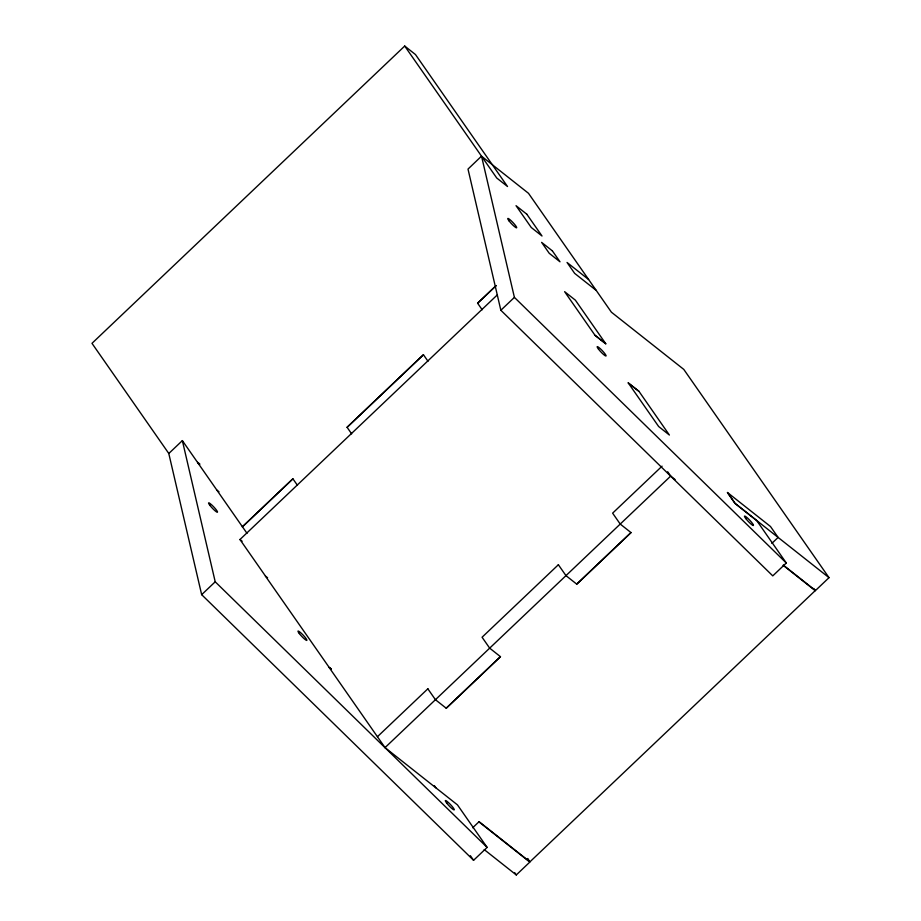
<?xml version="1.0" encoding="UTF-8"?>
<svg xmlns="http://www.w3.org/2000/svg" width="921" height="921" viewBox="0 0 921 921"><rect width="100%" height="100%" fill="white"/><g stroke="black" fill="none" stroke-linecap="round" stroke-linejoin="round"><path stroke-width="1.38" d="M404.71 46.05L496.753 178.018L507.517 186.514L415.475 54.546L404.71 46.05L91.985 343.337L168.773 453.454L201.664 594.667L473.578 860.295L487.128 847.412L457.461 804.885L385.024 747.622L329.039 667.334L331.18 669.026M168.819 453.489L182.358 440.618L247.001 533.328M783.38 565.172L815.476 590.534L829.015 577.663L683.773 369.39L611.406 312.196L528.493 193.306L481.51 156.167L468.006 169.084L500.851 310.262L772.765 575.878L786.304 563.007L756.648 520.48L735.085 503.419L727.463 492.505L770.497 526.513L778.107 537.427L771.856 543.367M242.315 526.904L292.901 478.805L297.471 485.355M351.649 433.849L347.079 427.298L423.43 354.723L428 361.262M482.178 309.767L477.608 303.216L496.2 285.556M242.465 526.754L292.913 478.805M347.09 427.309L423.441 354.723M477.619 303.216L496.154 285.602M265.455 576.062L239.967 539.522L497.421 294.789M201.664 594.667L215.215 581.796L182.358 440.618M500.851 310.262L514.402 297.379L481.545 156.202M377.426 736.719L427.92 688.747M558.448 564.665L482.074 637.24L489.673 648.142L500.494 656.696L446.259 708.261L435.437 699.707L427.828 688.804M662.061 466.164L612.626 513.158L620.213 524.049L631.035 532.614L576.788 584.179L565.966 575.625L558.356 564.723M385.024 747.622L670.695 476.088L667.656 471.725M446.19 708.203L500.437 656.627M576.719 584.121L630.977 532.545M472.669 827.772L479.081 821.67L529.92 861.849L815.212 590.637L813.692 588.45M484.193 849.576L516.29 874.95L529.828 862.079L478.92 821.831M588.6 279.5L567.037 262.462L574.646 273.364L596.209 290.403M595.035 335.29L605.788 343.786L575.372 300.165L564.619 291.669L595.024 335.313L605.788 343.821M638.99 391.379L628.226 382.883L658.653 426.515L669.394 435.046L638.99 391.379L628.214 382.917M829.015 577.663L735.062 503.407L727.463 492.505M670.695 476.088L675.116 479.588M783.172 565.298L815.212 590.637M216.849 490.099L219.002 491.802M239.967 539.522L242.119 541.226M267.597 577.755L265.409 576.097L329.062 667.276L331.215 668.98M514.402 297.379L786.304 563.007M215.215 581.796L487.128 847.412M527.641 858.568L529.161 860.755M527.365 858.545L529.011 860.893M514.643 872.601L516.29 874.95M434.367 785.648L435.875 787.823M470.378 855.69L473.578 860.295M526.8 214.19L516.036 205.682L531.256 227.499L542.009 236.006L526.8 214.19M552.381 250.88L541.617 242.373L549.227 253.287L559.991 261.794L552.37 250.869M199.719 464.069L197.566 462.365L199.719 464.126M209.919 505.376A6.435 0.944 46.5 0 0 217.414 512.272A6.435 0.944 46.5 0 0 211.888 505.065A6.435 0.944 46.5 0 0 209.919 505.376M299.302 633.544A6.435 0.944 46.5 0 0 306.797 640.452A6.435 0.944 46.5 0 0 301.271 633.245A6.435 0.944 46.5 0 0 299.302 633.544M446.662 803.02A6.435 0.944 46.5 0 0 454.145 809.916A6.435 0.944 46.5 0 0 448.619 802.709A6.435 0.944 46.5 0 0 446.662 803.02M509.106 220.959A6.435 0.944 46.5 0 0 516.6 227.855A6.435 0.944 46.5 0 0 511.074 220.649A6.435 0.944 46.5 0 0 509.106 220.959M598.489 349.14A6.435 0.944 46.5 0 0 605.972 356.036A6.435 0.944 46.5 0 0 600.446 348.829A6.435 0.944 46.5 0 0 598.489 349.14M745.837 518.604A6.435 0.944 46.5 0 0 753.332 525.511A6.435 0.944 46.5 0 0 747.806 518.293A6.435 0.944 46.5 0 0 745.837 518.604"/></g></svg>
